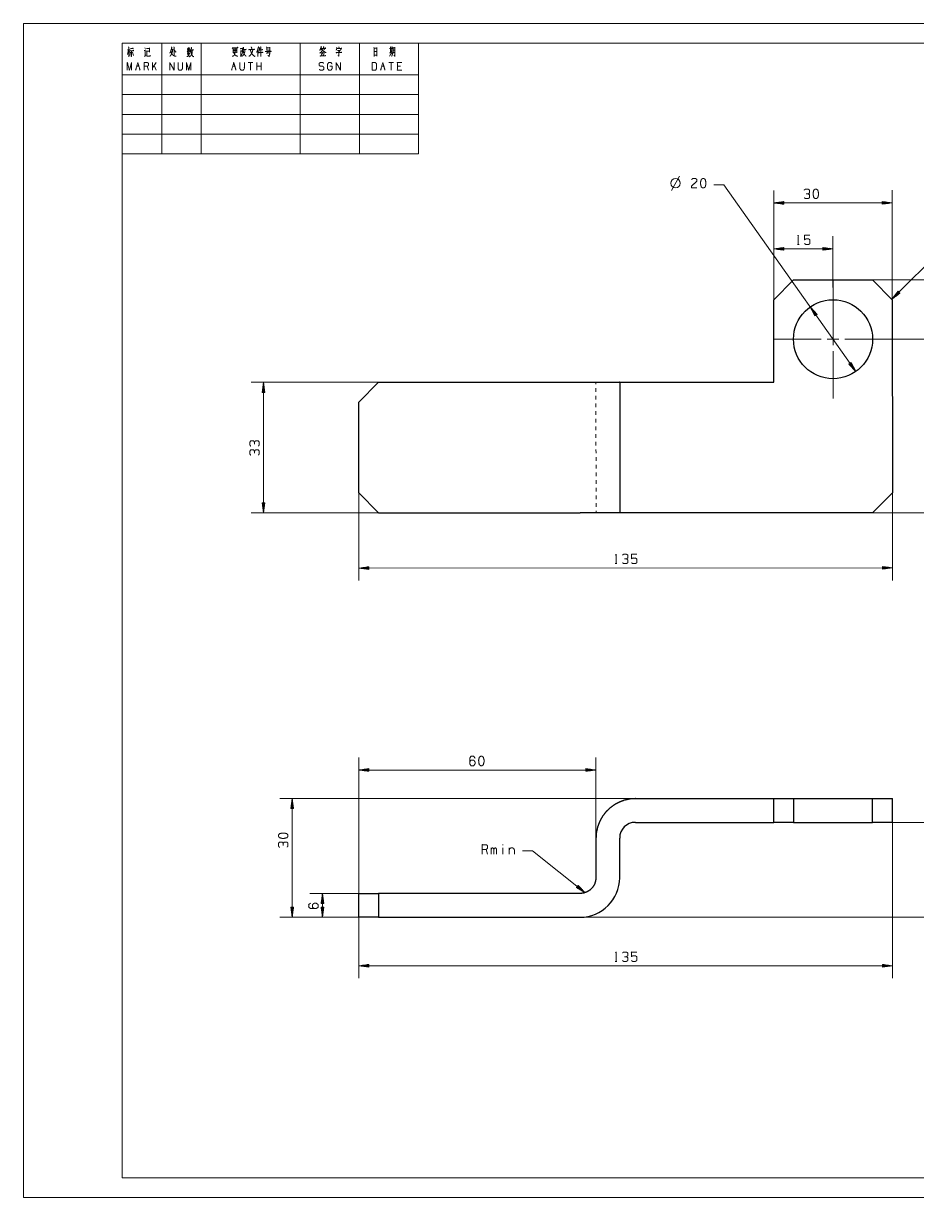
# Model space of a CAD drawing. Header units: millimetres. Extents: x 0 to 420, y 0 to 297.
# Drawn here: x 0 to 226, y 0 to 297 of the extents above; entities that cross this region are included whole.
import ezdxf

# ---------------------------------------------------------------- set-up
doc = ezdxf.new("R2010")
doc.units = ezdxf.units.MM
doc.layers.add('101', color=7, linetype='Continuous', true_color=0xffffff)

msp = doc.modelspace()

# ---------------------------------------------------------------- linework, layer by layer
at = {"layer": '101', "color": 133, "linetype": 'Continuous', "lineweight": 18}
for p, q in [((420, 297), (0, 297)), ((0, 297), (0, 0)), ((25, 292), (25, 264)), ((415, 292), (25, 292)), ((25, 292), (25, 5)), ((25, 292), (100, 292)), ((25, 292), (100, 292)), ((25, 292), (100, 292)), ((35, 292), (35, 264)), ((45, 292), (45, 264)), ((70, 292), (70, 264)), ((85, 292), (85, 264)), ((100, 292), (100, 264)), ((25, 284), (100, 284)), ((25, 279), (100, 279)), ((25, 274), (100, 274)), ((25, 269), (100, 269)), ((25, 264), (100, 264)), ((25, 5), (415, 5)), ((0, 0), (420, 0))]:
    msp.add_line(p, q, dxfattribs=at)
at = {"layer": '101', "color": 72, "linetype": 'Continuous', "lineweight": 18}
for p, q in [((93.22, 291.13), (93.33, 290.98)), ((26.57, 290.3), (26.35, 289.18)), ((26.36, 290.36), (26.98, 290.36)), ((26.69, 290.14), (26.91, 289.66)), ((27.11, 289.78), (26.88, 288.91)), ((27.56, 289.76), (27.87, 288.87)), ((30.65, 288.62), (30.93, 289.08)), ((30.74, 290.88), (30.87, 290.49)), ((31.13, 290.07), (31.22, 289.97)), ((37.42, 290.41), (37.77, 290.41)), ((41.4, 289.47), (42.16, 289.47)), ((41.69, 290.2), (41.43, 289.78)), ((41.53, 290.78), (41.66, 290.49)), ((41.88, 290.18), (42.11, 289.91)), ((42.14, 290.82), (41.95, 290.49)), ((53.1, 289.76), (53.98, 289.76)), ((53.11, 290.49), (53.99, 290.49)), ((53.11, 290.14), (53.98, 290.14)), ((54.01, 290.63), (54.01, 289.56)), ((55, 290.16), (55, 288.89)), ((55.02, 290.01), (55.35, 290.01)), ((55.4, 290.82), (55.37, 289.89)), ((59.27, 290.28), (59.27, 288.65)), ((61.56, 290.86), (62.32, 290.86)), ((61.56, 290.28), (62.32, 290.28)), ((61.73, 289.91), (61.56, 289.33)), ((61.6, 289.56), (62.33, 289.56)), ((62.33, 291.05), (62.33, 290.09)), ((75.31, 289.52), (75.48, 289.02)), ((75.35, 289.72), (76.07, 289.72)), ((75.6, 289.62), (75.76, 289.2)), ((76.13, 289.56), (75.92, 288.89)), ((76.04, 290.67), (76.21, 290.34)), ((92.92, 289.33), (92.65, 288.71)), ((92.86, 289.95), (93.25, 289.95)), ((93.18, 289.37), (93.28, 289.04)), ((93.75, 288.94), (94, 288.69)), ((28.66, 286.17), (29.22, 286.17)), ((31.62, 285.18), (31.34, 286.17)), ((32.63, 285.18), (32.63, 287.14)), ((33.59, 287.14), (32.63, 285.78)), ((33.59, 285.18), (33.04, 286.36)), ((52.94, 286.17), (53.49, 286.17)), ((58.02, 287.14), (56.9, 287.14)), ((57.46, 287.14), (57.46, 285.18)), ((59.02, 285.18), (59.02, 287.14)), ((60.14, 286.17), (59.02, 286.17)), ((60.14, 285.18), (60.14, 287.14)), ((90.65, 286.17), (91.2, 286.17)), ((93.6, 287.14), (92.49, 287.14)), ((93.05, 287.14), (93.05, 285.18)), ((95.45, 286.17), (94.61, 286.17)), ((163.98, 254.75), (165.98, 258.4)), ((195.86, 241.08), (196.29, 241.08)), ((149.77, 160.36), (150.19, 160.36)), ((117.43, 86.88), (117.1, 88.08)), ((118.37, 86.88), (118.37, 88.46)), ((121.31, 88.46), (121.31, 86.88)), ((122.92, 88.46), (122.92, 86.88)), ((149.75, 59.72), (150.18, 59.72))]:
    msp.add_line(p, q, dxfattribs=at)
at = {"layer": '101', "color": 22, "linetype": 'Continuous', "lineweight": 18}
for p, q in [((177.26, 256.2), (174.72, 256.2)), ((210.63, 208.96), (177.26, 256.2)), ((189.85, 227.12), (189.84, 254.78)), ((219.85, 227.13), (219.84, 254.8)), ((192.38, 251.94), (189.84, 251.6)), ((219.84, 251.62), (189.84, 251.6)), ((189.84, 251.6), (192.38, 251.27)), ((192.38, 251.63), (190.03, 251.63)), ((192.38, 251.58), (190.03, 251.58)), ((192.38, 251.68), (190.42, 251.68)), ((192.38, 251.53), (190.42, 251.53)), ((192.38, 251.73), (190.8, 251.73)), ((192.38, 251.48), (190.81, 251.48)), ((192.38, 251.78), (191.19, 251.78)), ((192.38, 251.43), (191.19, 251.43)), ((192.38, 251.83), (191.58, 251.83)), ((192.38, 251.38), (191.58, 251.38)), ((192.38, 251.89), (191.96, 251.89)), ((192.38, 251.33), (191.96, 251.33)), ((192.38, 251.94), (192.35, 251.94)), ((192.38, 251.94), (192.35, 251.94)), ((192.38, 251.28), (192.35, 251.28)), ((192.38, 251.28), (192.35, 251.28)), ((192.38, 251.27), (192.38, 251.94)), ((219.84, 251.62), (217.3, 251.95)), ((217.3, 251.95), (217.33, 251.95)), ((217.3, 251.95), (217.33, 251.95)), ((217.3, 251.95), (217.3, 251.29)), ((217.3, 251.9), (217.72, 251.9)), ((217.3, 251.85), (218.1, 251.85)), ((217.3, 251.8), (218.49, 251.8)), ((217.3, 251.75), (218.88, 251.75)), ((217.3, 251.7), (219.26, 251.7)), ((217.3, 251.65), (219.65, 251.65)), ((217.3, 251.29), (219.84, 251.62)), ((217.3, 251.59), (219.65, 251.6)), ((217.3, 251.54), (219.26, 251.54)), ((217.3, 251.49), (218.88, 251.49)), ((217.3, 251.44), (218.49, 251.44)), ((217.3, 251.39), (218.1, 251.39)), ((217.3, 251.34), (217.72, 251.34)), ((217.3, 251.29), (217.33, 251.29)), ((217.3, 251.29), (217.33, 251.29)), ((189.85, 227.12), (189.84, 243.16)), ((204.86, 217.13), (204.84, 243.16)), ((192.39, 240.32), (189.85, 239.98)), ((204.85, 239.99), (189.85, 239.98)), ((189.85, 239.98), (192.39, 239.65)), ((192.39, 240.01), (190.04, 240.01)), ((192.39, 239.96), (190.04, 239.96)), ((192.39, 240.06), (190.43, 240.06)), ((192.39, 239.91), (190.43, 239.91)), ((192.39, 240.11), (190.81, 240.11)), ((192.39, 239.86), (190.81, 239.85)), ((192.39, 240.16), (191.2, 240.16)), ((192.39, 239.8), (191.2, 239.8)), ((192.39, 240.21), (191.58, 240.21)), ((192.39, 239.75), (191.58, 239.75)), ((192.39, 240.26), (191.97, 240.26)), ((192.39, 239.7), (191.97, 239.7)), ((192.39, 240.31), (192.35, 240.31)), ((192.39, 240.31), (192.35, 240.31)), ((192.39, 239.65), (192.35, 239.65)), ((192.39, 239.65), (192.35, 239.65)), ((192.39, 239.65), (192.39, 240.32)), ((204.85, 239.99), (202.31, 240.32)), ((202.31, 240.32), (202.31, 239.65)), ((202.31, 240.32), (202.34, 240.32)), ((202.31, 240.32), (202.34, 240.32)), ((202.31, 240.27), (202.72, 240.27)), ((202.31, 240.22), (203.11, 240.22)), ((202.31, 240.17), (203.5, 240.17)), ((202.31, 240.11), (203.88, 240.12)), ((202.31, 240.06), (204.27, 240.07)), ((202.31, 240.01), (204.65, 240.01)), ((202.31, 239.65), (204.85, 239.99)), ((202.31, 239.96), (204.65, 239.96)), ((202.31, 239.91), (204.27, 239.91)), ((202.31, 239.86), (203.88, 239.86)), ((202.31, 239.81), (203.5, 239.81)), ((202.31, 239.76), (203.11, 239.76)), ((202.31, 239.71), (202.72, 239.71)), ((202.31, 239.66), (202.34, 239.66)), ((202.31, 239.66), (202.34, 239.66)), ((232.51, 239.99), (219.76, 227.23)), ((214.85, 232.13), (256.61, 232.13)), ((221.32, 229.26), (219.76, 227.23)), ((219.76, 227.23), (221.79, 228.79)), ((221.54, 229.04), (219.88, 227.38)), ((221.57, 229.01), (219.91, 227.35)), ((221.5, 229.08), (220.11, 227.69)), ((221.61, 228.97), (220.22, 227.58)), ((221.46, 229.12), (220.35, 228)), ((221.64, 228.94), (220.53, 227.82)), ((221.43, 229.15), (220.59, 228.31)), ((221.39, 229.19), (220.82, 228.62)), ((221.68, 228.9), (220.84, 228.06)), ((221.36, 229.22), (221.06, 228.93)), ((221.72, 228.86), (221.15, 228.3)), ((221.32, 229.26), (221.3, 229.24)), ((221.32, 229.26), (221.3, 229.24)), ((221.79, 228.79), (221.32, 229.26)), ((221.75, 228.83), (221.46, 228.53)), ((221.79, 228.79), (221.76, 228.77)), ((221.79, 228.79), (221.76, 228.77)), ((200.83, 223.41), (199.09, 225.29)), ((199.09, 225.29), (200.28, 223.03)), ((200.53, 223.2), (199.18, 225.12)), ((200.58, 223.23), (199.22, 225.15)), ((200.49, 223.17), (199.36, 224.78)), ((200.62, 223.26), (199.49, 224.86)), ((200.45, 223.15), (199.54, 224.43)), ((200.41, 223.12), (199.72, 224.09)), ((200.66, 223.29), (199.75, 224.58)), ((200.37, 223.09), (199.91, 223.74)), ((200.7, 223.32), (200.01, 224.29)), ((200.33, 223.06), (200.09, 223.4)), ((200.29, 223.03), (200.27, 223.05)), ((200.29, 223.03), (200.27, 223.05)), ((200.74, 223.35), (200.28, 224.01)), ((200.28, 223.03), (200.83, 223.41)), ((200.78, 223.38), (200.54, 223.72)), ((200.83, 223.41), (200.81, 223.44)), ((200.83, 223.41), (200.81, 223.44)), ((219.86, 217.13), (241.49, 217.13)), ((209.44, 211.22), (208.89, 210.84)), ((208.93, 210.87), (209.18, 210.53)), ((208.98, 210.9), (209.44, 210.24)), ((209.02, 210.93), (209.7, 209.96)), ((209.06, 210.96), (209.97, 209.67)), ((209.1, 210.99), (210.23, 209.39)), ((209.14, 211.02), (210.5, 209.1)), ((209.18, 211.05), (210.54, 209.13)), ((209.23, 211.08), (210.36, 209.47)), ((209.27, 211.11), (210.18, 209.82)), ((209.31, 211.13), (209.99, 210.16)), ((209.35, 211.16), (209.81, 210.51)), ((209.39, 211.19), (209.63, 210.85)), ((209.43, 211.22), (209.45, 211.2)), ((209.43, 211.22), (209.45, 211.2)), ((210.63, 208.96), (209.44, 211.22)), ((208.89, 210.84), (208.91, 210.82)), ((208.89, 210.84), (210.63, 208.96)), ((208.89, 210.84), (208.91, 210.82)), ((89.87, 206.23), (57.58, 206.23)), ((60.76, 206.23), (60.42, 203.69)), ((60.63, 203.69), (60.63, 205.27)), ((60.68, 203.69), (60.68, 205.65)), ((60.73, 203.69), (60.73, 206.04)), ((61.09, 203.69), (60.76, 206.23)), ((60.76, 173.23), (60.76, 206.23)), ((60.78, 203.69), (60.78, 206.04)), ((60.83, 203.69), (60.83, 205.65)), ((60.88, 203.69), (60.88, 205.27)), ((60.42, 203.69), (60.42, 203.72)), ((60.42, 203.69), (60.42, 203.72)), ((60.42, 203.69), (61.09, 203.69)), ((60.48, 203.69), (60.48, 204.11)), ((60.53, 203.69), (60.53, 204.5)), ((60.58, 203.69), (60.58, 204.88)), ((60.93, 203.69), (60.93, 204.88)), ((60.98, 203.69), (60.98, 204.5)), ((61.03, 203.69), (61.03, 204.11)), ((61.09, 203.69), (61.09, 203.72)), ((61.09, 203.69), (61.09, 203.72)), ((84.87, 189.73), (84.89, 156.05)), ((219.88, 178.23), (219.89, 156.13)), ((61.09, 175.77), (60.42, 175.77)), ((60.42, 175.77), (60.42, 175.74)), ((60.42, 175.77), (60.42, 175.74)), ((60.42, 175.77), (60.76, 173.23)), ((60.48, 175.77), (60.48, 175.36)), ((60.53, 175.77), (60.53, 174.97)), ((60.58, 175.77), (60.58, 174.58)), ((60.63, 175.77), (60.63, 174.2)), ((60.68, 175.77), (60.68, 173.81)), ((60.73, 175.77), (60.73, 173.43)), ((60.76, 173.23), (61.09, 175.77)), ((60.78, 175.77), (60.78, 173.43)), ((60.83, 175.77), (60.83, 173.81)), ((60.88, 175.77), (60.88, 174.2)), ((60.93, 175.77), (60.93, 174.58)), ((60.98, 175.77), (60.98, 174.97)), ((61.03, 175.77), (61.03, 175.36)), ((61.09, 175.77), (61.09, 175.74)), ((61.09, 175.77), (61.09, 175.74)), ((89.87, 173.23), (57.58, 173.23)), ((214.88, 173.23), (241.49, 173.23)), ((214.88, 173.23), (256.61, 173.23)), ((87.42, 159.56), (84.88, 159.23)), ((84.88, 159.23), (219.89, 159.3)), ((84.88, 159.23), (87.42, 158.9)), ((87.42, 159.26), (85.08, 159.25)), ((87.42, 159.2), (85.08, 159.2)), ((87.42, 159.31), (85.46, 159.31)), ((87.42, 159.15), (85.46, 159.15)), ((87.42, 159.36), (85.85, 159.36)), ((87.42, 159.1), (85.85, 159.1)), ((87.42, 159.41), (86.24, 159.41)), ((87.42, 159.05), (86.24, 159.05)), ((87.42, 159.46), (86.62, 159.46)), ((87.42, 159), (86.62, 159)), ((87.42, 159.51), (87.01, 159.51)), ((87.42, 158.95), (87.01, 158.95)), ((87.42, 159.56), (87.39, 159.56)), ((87.42, 159.56), (87.39, 159.56)), ((87.42, 158.9), (87.39, 158.9)), ((87.42, 158.9), (87.39, 158.9)), ((87.42, 158.9), (87.42, 159.56)), ((217.35, 159.64), (217.35, 158.97)), ((219.89, 159.3), (217.35, 159.64)), ((217.35, 159.63), (217.38, 159.63)), ((217.35, 159.63), (217.38, 159.63)), ((217.35, 159.58), (217.77, 159.58)), ((217.35, 159.53), (218.15, 159.53)), ((217.35, 159.48), (218.54, 159.48)), ((217.35, 159.43), (218.93, 159.43)), ((217.35, 159.38), (219.31, 159.38)), ((217.35, 159.33), (219.7, 159.33)), ((217.35, 158.97), (219.89, 159.3)), ((217.35, 159.28), (219.7, 159.28)), ((217.35, 159.23), (219.31, 159.23)), ((217.35, 159.17), (218.93, 159.18)), ((217.35, 159.12), (218.54, 159.12)), ((217.35, 159.07), (218.15, 159.07)), ((217.35, 159.02), (217.77, 159.02)), ((217.35, 158.97), (217.38, 158.97)), ((217.35, 158.97), (217.38, 158.97)), ((84.87, 76.91), (84.87, 111.33)), ((144.87, 90.91), (144.87, 111.33)), ((87.41, 108.49), (84.87, 108.15)), ((84.87, 108.15), (87.41, 107.82)), ((84.87, 108.15), (144.87, 108.15)), ((87.41, 108.18), (85.06, 108.18)), ((87.41, 108.13), (85.06, 108.13)), ((87.41, 108.23), (85.45, 108.23)), ((87.41, 108.07), (85.45, 108.07)), ((87.41, 108.28), (85.83, 108.28)), ((87.41, 108.02), (85.83, 108.02)), ((87.41, 108.33), (86.22, 108.33)), ((87.41, 107.97), (86.22, 107.97)), ((87.41, 108.38), (86.6, 108.38)), ((87.41, 107.92), (86.6, 107.92)), ((87.41, 108.43), (86.99, 108.43)), ((87.41, 107.87), (86.99, 107.87)), ((87.41, 108.48), (87.38, 108.48)), ((87.41, 108.48), (87.38, 108.48)), ((87.41, 107.82), (87.38, 107.82)), ((87.41, 107.82), (87.38, 107.82)), ((87.41, 107.82), (87.41, 108.49)), ((142.33, 108.49), (142.33, 107.82)), ((144.87, 108.15), (142.33, 108.49)), ((142.33, 108.48), (142.36, 108.48)), ((142.33, 108.48), (142.36, 108.48)), ((142.33, 108.43), (142.74, 108.43)), ((142.33, 108.38), (143.13, 108.38)), ((142.33, 108.33), (143.51, 108.33)), ((142.33, 108.28), (143.9, 108.28)), ((142.33, 108.23), (144.29, 108.23)), ((142.33, 108.18), (144.67, 108.18)), ((142.33, 107.82), (144.87, 108.15)), ((142.33, 108.13), (144.67, 108.13)), ((142.33, 108.07), (144.29, 108.07)), ((142.33, 108.02), (143.9, 108.02)), ((142.33, 107.97), (143.51, 107.97)), ((142.33, 107.92), (143.13, 107.92)), ((142.33, 107.87), (142.74, 107.87)), ((142.33, 107.82), (142.36, 107.82)), ((142.33, 107.82), (142.36, 107.82)), ((154.87, 100.91), (64.84, 100.91)), ((68.02, 100.91), (67.68, 98.37)), ((67.68, 98.37), (68.35, 98.37)), ((67.69, 98.37), (67.69, 98.4)), ((67.69, 98.37), (67.69, 98.4)), ((67.74, 98.37), (67.74, 98.79)), ((67.79, 98.37), (67.79, 99.18)), ((67.84, 98.37), (67.84, 99.56)), ((67.89, 98.37), (67.89, 99.95)), ((67.94, 98.37), (67.94, 100.33)), ((67.99, 98.37), (67.99, 100.72)), ((68.35, 98.37), (68.02, 100.91)), ((68.02, 100.91), (68.02, 70.91)), ((68.04, 98.37), (68.04, 100.72)), ((68.09, 98.37), (68.09, 100.33)), ((68.14, 98.37), (68.14, 99.95)), ((68.19, 98.37), (68.19, 99.56)), ((68.25, 98.37), (68.25, 99.18)), ((68.3, 98.37), (68.3, 98.79)), ((68.35, 98.37), (68.35, 98.4)), ((68.35, 98.37), (68.35, 98.4)), ((189.85, 94.91), (241.84, 94.91)), ((219.88, 94.91), (219.88, 55.45)), ((126.29, 87.7), (128.83, 87.7)), ((128.83, 87.7), (142.12, 77.11)), ((140.34, 78.95), (139.92, 78.43)), ((139.92, 78.43), (142.12, 77.11)), ((139.93, 78.43), (139.95, 78.41)), ((139.93, 78.43), (139.95, 78.41)), ((139.96, 78.47), (140.29, 78.21)), ((139.99, 78.51), (140.62, 78.01)), ((140.02, 78.55), (140.95, 77.81)), ((140.05, 78.59), (141.29, 77.61)), ((140.09, 78.63), (141.62, 77.41)), ((140.12, 78.67), (141.95, 77.21)), ((140.15, 78.71), (141.98, 77.25)), ((140.18, 78.75), (141.71, 77.53)), ((140.21, 78.79), (141.44, 77.81)), ((140.24, 78.83), (141.17, 78.09)), ((140.28, 78.87), (140.9, 78.37)), ((140.31, 78.91), (140.63, 78.65)), ((140.34, 78.95), (140.36, 78.93)), ((142.12, 77.11), (140.34, 78.95)), ((140.34, 78.95), (140.36, 78.93)), ((89.87, 76.91), (72.47, 76.91)), ((75.64, 76.91), (75.31, 74.37)), ((75.31, 74.37), (75.31, 74.4)), ((75.31, 74.37), (75.31, 74.4)), ((75.31, 74.37), (75.98, 74.37)), ((75.36, 74.37), (75.36, 74.79)), ((75.41, 74.37), (75.41, 75.18)), ((75.46, 74.37), (75.46, 75.56)), ((75.52, 74.37), (75.52, 75.95)), ((75.57, 74.37), (75.57, 76.33)), ((75.62, 74.37), (75.62, 76.72)), ((75.98, 74.37), (75.64, 76.91)), ((75.64, 76.91), (75.64, 70.91)), ((75.67, 74.37), (75.67, 76.72)), ((75.72, 74.37), (75.72, 76.33)), ((75.77, 74.37), (75.77, 75.95)), ((75.82, 74.37), (75.82, 75.56)), ((75.87, 74.37), (75.87, 75.18)), ((75.92, 74.37), (75.92, 74.79)), ((75.97, 74.37), (75.97, 74.4)), ((75.97, 74.37), (75.97, 74.4)), ((68.35, 73.45), (67.68, 73.45)), ((67.68, 73.45), (68.02, 70.91)), ((67.69, 73.45), (67.69, 73.42)), ((67.69, 73.45), (67.69, 73.42)), ((67.74, 73.45), (67.74, 73.03)), ((67.79, 73.45), (67.79, 72.65)), ((67.84, 73.45), (67.84, 72.26)), ((67.89, 73.45), (67.89, 71.88)), ((67.94, 73.45), (67.94, 71.49)), ((67.99, 73.45), (67.99, 71.11)), ((68.02, 70.91), (68.35, 73.45)), ((68.04, 73.45), (68.04, 71.11)), ((68.09, 73.45), (68.09, 71.49)), ((68.14, 73.45), (68.14, 71.88)), ((68.19, 73.45), (68.19, 72.26)), ((68.25, 73.45), (68.25, 72.65)), ((68.3, 73.45), (68.3, 73.03)), ((68.35, 73.45), (68.35, 73.42)), ((68.35, 73.45), (68.35, 73.42)), ((75.31, 73.45), (75.64, 70.91)), ((75.31, 73.45), (75.31, 73.42)), ((75.31, 73.45), (75.31, 73.42)), ((75.98, 73.45), (75.31, 73.45)), ((75.36, 73.45), (75.36, 73.03)), ((75.41, 73.45), (75.41, 72.65)), ((75.46, 73.45), (75.46, 72.26)), ((75.52, 73.45), (75.52, 71.88)), ((75.57, 73.45), (75.57, 71.49)), ((75.62, 73.45), (75.62, 71.11)), ((75.64, 70.91), (75.98, 73.45)), ((75.67, 73.45), (75.67, 71.11)), ((75.72, 73.45), (75.72, 71.49)), ((75.77, 73.45), (75.77, 71.88)), ((75.82, 73.45), (75.82, 72.26)), ((75.87, 73.45), (75.87, 72.65)), ((75.92, 73.45), (75.92, 73.03)), ((75.97, 73.45), (75.97, 73.42)), ((75.97, 73.45), (75.97, 73.42)), ((89.87, 70.91), (64.84, 70.91)), ((89.87, 70.91), (72.47, 70.91)), ((84.87, 70.91), (84.87, 55.45)), ((140.87, 70.91), (241.84, 70.91)), ((87.41, 58.96), (84.87, 58.63)), ((84.87, 58.63), (87.41, 58.29)), ((84.87, 58.63), (219.88, 58.63)), ((87.41, 58.65), (85.06, 58.65)), ((87.41, 58.6), (85.06, 58.6)), ((87.41, 58.71), (85.45, 58.71)), ((87.41, 58.55), (85.45, 58.55)), ((87.41, 58.76), (85.83, 58.76)), ((87.41, 58.5), (85.83, 58.5)), ((87.41, 58.81), (86.22, 58.81)), ((87.41, 58.45), (86.22, 58.45)), ((87.41, 58.86), (86.6, 58.86)), ((87.41, 58.4), (86.6, 58.4)), ((87.41, 58.91), (86.99, 58.91)), ((87.41, 58.35), (86.99, 58.35)), ((87.41, 58.96), (87.38, 58.96)), ((87.41, 58.96), (87.38, 58.96)), ((87.41, 58.3), (87.38, 58.3)), ((87.41, 58.3), (87.38, 58.3)), ((87.41, 58.29), (87.41, 58.96)), ((217.34, 58.96), (217.37, 58.96)), ((217.34, 58.96), (217.34, 58.29)), ((219.88, 58.63), (217.34, 58.96)), ((217.34, 58.96), (217.37, 58.96)), ((217.34, 58.91), (217.76, 58.91)), ((217.34, 58.86), (218.14, 58.86)), ((217.34, 58.81), (218.53, 58.81)), ((217.34, 58.76), (218.92, 58.76)), ((217.34, 58.71), (219.3, 58.71)), ((217.34, 58.65), (219.69, 58.65)), ((217.34, 58.29), (219.88, 58.63)), ((217.34, 58.6), (219.69, 58.6)), ((217.34, 58.55), (219.3, 58.55)), ((217.34, 58.5), (218.92, 58.5)), ((217.34, 58.45), (218.53, 58.45)), ((217.34, 58.4), (218.14, 58.4)), ((217.34, 58.35), (217.76, 58.35)), ((217.34, 58.3), (217.37, 58.3)), ((217.34, 58.3), (217.37, 58.3))]:
    msp.add_line(p, q, dxfattribs=at)
at = {"layer": '101', "color": 72, "linetype": 'Continuous', "lineweight": 25}
for p, q in [((194.85, 232.12), (189.85, 227.12)), ((194.85, 232.12), (214.85, 232.13)), ((219.85, 227.13), (214.85, 232.13)), ((189.87, 206.23), (189.85, 227.12)), ((219.85, 227.13), (219.88, 178.23)), ((89.87, 206.23), (84.87, 201.23)), ((89.87, 206.23), (140.87, 206.23)), ((150.87, 206.23), (150.87, 173.23)), ((154.87, 206.23), (189.87, 206.23)), ((84.87, 178.23), (84.87, 201.23)), ((84.87, 178.23), (89.87, 173.23)), ((214.88, 173.23), (219.88, 178.23)), ((89.87, 173.23), (140.87, 173.23)), ((214.88, 173.23), (154.87, 173.23)), ((154.87, 100.91), (189.85, 100.91)), ((189.85, 94.91), (189.85, 100.91)), ((189.85, 100.91), (194.85, 100.91)), ((194.85, 100.91), (194.85, 94.91)), ((194.85, 100.91), (214.85, 100.91)), ((214.85, 100.91), (219.85, 100.91)), ((214.85, 94.91), (214.85, 100.91)), ((219.85, 100.91), (219.85, 94.91)), ((219.85, 100.91), (219.88, 100.91)), ((219.88, 94.91), (219.88, 100.91)), ((154.87, 94.91), (189.85, 94.91)), ((194.85, 94.91), (189.85, 94.91)), ((194.85, 94.91), (214.85, 94.91)), ((219.85, 94.91), (214.85, 94.91)), ((219.85, 94.91), (219.88, 94.91)), ((144.87, 90.91), (144.87, 80.91)), ((150.87, 80.91), (150.87, 90.91)), ((84.87, 70.91), (84.87, 76.91)), ((84.87, 76.91), (89.87, 76.91)), ((140.87, 76.91), (89.87, 76.91)), ((89.87, 76.91), (89.87, 70.91)), ((89.87, 70.91), (84.87, 70.91)), ((89.87, 70.91), (140.87, 70.91))]:
    msp.add_line(p, q, dxfattribs=at)
at = {"layer": '101', "color": 151, "linetype": 'Continuous', "lineweight": 18}
for p, q in [((204.86, 220.13), (204.86, 232.13)), ((201.86, 217.13), (189.86, 217.13)), ((203.36, 217.13), (206.36, 217.13)), ((204.86, 215.63), (204.86, 218.63)), ((207.86, 217.13), (219.86, 217.13)), ((204.86, 214.13), (204.86, 202.13))]:
    msp.add_line(p, q, dxfattribs=at)
at = {"layer": '101', "color": 53, "linetype": 'Continuous', "lineweight": 18}
for p, q in [((144.87, 205.75), (144.87, 206.23)), ((144.87, 203.81), (144.87, 204.78)), ((144.87, 201.87), (144.87, 202.84)), ((144.87, 199.92), (144.87, 200.89)), ((144.87, 197.98), (144.87, 198.95)), ((144.87, 196.04), (144.87, 197.01)), ((144.87, 194.1), (144.87, 195.07)), ((144.87, 192.16), (144.87, 193.13)), ((144.87, 190.22), (144.87, 191.19)), ((144.88, 188.28), (144.87, 189.25)), ((144.88, 186.34), (144.88, 187.31)), ((144.88, 184.39), (144.88, 185.37)), ((144.88, 182.45), (144.88, 183.42)), ((144.88, 180.51), (144.88, 181.48)), ((144.88, 178.57), (144.88, 179.54)), ((144.88, 176.63), (144.88, 177.6)), ((144.88, 174.69), (144.88, 175.66)), ((144.88, 173.23), (144.88, 173.72)), ((147.48, 97.62), (148.18, 98.31)), ((152.46, 100.59), (153.42, 100.8)), ((154.39, 100.88), (154.88, 100.91)), ((189.87, 100.91), (189.87, 100.41)), ((189.87, 99.41), (189.87, 98.41)), ((194.86, 100.91), (194.86, 100.41)), ((194.86, 99.41), (194.86, 98.41)), ((214.86, 100.41), (214.86, 100.91)), ((214.86, 98.41), (214.86, 99.41)), ((214.88, 100.91), (214.88, 100.41)), ((214.88, 99.41), (214.88, 98.41)), ((189.87, 97.41), (189.87, 96.41)), ((189.87, 95.41), (189.87, 94.91)), ((194.86, 97.41), (194.86, 96.41)), ((194.86, 95.41), (194.86, 94.91)), ((214.86, 96.41), (214.86, 97.41)), ((214.86, 94.91), (214.86, 95.41)), ((214.88, 97.41), (214.88, 96.41)), ((214.88, 95.41), (214.88, 94.91)), ((144.99, 92.38), (145.2, 93.34)), ((144.88, 90.91), (144.92, 91.4)), ((144.88, 90.91), (144.88, 90.41)), ((144.88, 89.41), (144.88, 88.41)), ((144.88, 87.41), (144.88, 86.41)), ((144.88, 85.41), (144.88, 84.41)), ((144.88, 83.41), (144.88, 82.41)), ((144.82, 80.39), (144.88, 80.91)), ((144.88, 81.41), (144.88, 80.91)), ((140.87, 76.91), (140.87, 76.91)), ((140.88, 76.91), (141.4, 76.97)), ((140.88, 76.91), (140.88, 76.91))]:
    msp.add_line(p, q, dxfattribs=at)
at = {"layer": '101', "color": 72, "linetype": 'Continuous', "lineweight": 18}
msp.add_circle((165.02, 256.59), 1.2, dxfattribs=at)
at = {"layer": '101', "color": 72, "linetype": 'Continuous', "lineweight": 25}
msp.add_circle((204.86, 217.13), 10, dxfattribs=at)
for centre, radius, start, end in [((154.87, 90.91), 4, 90, 180), ((140.87, 80.91), 10, 270, 0)]:
    msp.add_arc(centre, radius, start, end, dxfattribs=at)
at = {"layer": '101', "color": 72, "linetype": 'Continuous', "lineweight": 18}
for points, knots in [([(26.57, 291.07), (26.67, 290.94), (26.67, 288.6)], [0, 0, 0.064393, 1, 1]), ([(37.46, 291.13), (37.53, 290.94), (37.46, 290.67), (37.43, 290.53), (37.37, 290.34), (37.31, 290.14), (37.26, 289.95), (37.21, 289.78), (37.14, 289.66), (37.05, 289.52)], [0, 0, 0.116545, 0.278927, 0.365002, 0.478708, 0.603961, 0.717668, 0.817418, 0.901357, 1, 1]), ([(38.05, 291.11), (38.1, 290.96), (38.1, 288.87)], [0, 0, 0.06955, 1, 1]), ([(57.64, 291.07), (57.81, 290.65), (57.83, 290.76), (57.75, 290.55)], [0, 0, 0.581176, 0.716263, 1, 1]), ([(59.43, 291.13), (59.46, 290.98), (59.26, 290.34), (59.19, 290.09), (59.1, 289.95), (59, 289.76)], [0, 0, 0.101083, 0.561706, 0.738774, 0.854629, 1, 1]), ([(60.01, 291.13), (60.12, 290.98), (60.06, 291.05), (60.06, 288.65)], [0, 0, 0.069697, 0.101625, 1, 1]), ([(61.5, 291.07), (61.57, 290.98), (61.57, 290.14)], [0, 0, 0.115189, 1, 1]), ([(75.94, 291.15), (76.05, 291.03), (76.01, 291.05), (75.72, 290.38), (75.58, 290.14), (75.44, 289.95), (75.28, 289.72), (74.96, 289.52)], [0, 0, 0.080396, 0.103261, 0.444362, 0.576789, 0.688375, 0.819716, 1, 1]), ([(75.29, 291.17), (75.39, 291.03), (75.37, 291.07), (74.97, 290.16), (75.2, 290.69), (75.72, 290.69), (75.31, 290.69), (75.45, 290.34)], [0, 0, 0.057042, 0.07334, 0.392466, 0.581127, 0.745774, 0.87749, 1, 1]), ([(79.77, 291.11), (79.89, 290.82), (79.93, 290.86), (79.89, 290.76)], [0, 0, 0.644011, 0.768354, 1, 1]), ([(92.86, 291.13), (92.97, 290.98), (92.9, 291.07), (92.9, 289.56), (92.62, 289.56), (93.47, 289.56), (93.25, 289.56), (93.25, 291.07), (93.25, 290.67), (92.64, 290.67), (93.43, 290.67), (93.25, 290.67), (93.25, 290.26), (92.87, 290.26)], [0, 0, 0.025061, 0.039924, 0.243199, 0.280605, 0.39479, 0.42432, 0.627595, 0.680502, 0.763188, 0.869498, 0.893122, 0.948813, 1, 1]), ([(26.92, 290.07), (27.87, 290.07), (27.81, 290.24), (27.74, 290.09)], [0, 0, 0.737857, 0.874089, 1, 1]), ([(27.1, 290.69), (27.73, 290.69), (27.68, 290.82), (27.64, 290.74)], [0, 0, 0.736257, 0.890366, 1, 1]), ([(27.36, 290.07), (27.36, 288.65), (27.2, 288.73)], [0, 0, 0.887515, 1, 1]), ([(30.55, 290.14), (30.8, 290.14), (30.8, 290.26), (30.8, 288.81)], [0, 0, 0.136549, 0.204721, 1, 1]), ([(31.28, 290.69), (31.21, 290.63), (31.15, 290.69), (31.88, 290.69), (31.88, 290.88), (31.88, 289.78), (31.88, 289.97), (31.22, 289.97), (31.22, 288.83), (31.24, 288.75), (31.35, 288.71), (32.04, 288.71), (32.04, 289.02)], [0, 0, 0.017819, 0.033666, 0.169515, 0.204099, 0.407776, 0.442364, 0.564628, 0.775991, 0.791603, 0.814658, 0.942357, 1, 1]), ([(37.8, 290.55), (37.71, 289.95), (37.65, 289.76), (37.62, 289.62), (37.53, 289.47), (37.46, 289.31), (37.42, 289.18), (37.31, 289.02), (37.23, 288.89), (37.04, 288.71)], [0, 0, 0.296659, 0.392137, 0.46442, 0.547267, 0.635799, 0.700206, 0.795426, 0.869797, 1, 1]), ([(37.31, 290.01), (37.37, 289.87), (37.42, 289.7), (37.45, 289.56), (37.59, 289.27), (37.67, 289.18), (37.87, 288.98), (37.99, 288.87), (38.13, 288.79), (38.34, 288.73), (38.53, 288.73), (38.68, 288.71)], [0, 0, 0.075191, 0.157626, 0.228751, 0.384956, 0.438117, 0.578248, 0.65344, 0.734339, 0.837348, 0.928887, 1, 1]), ([(38.08, 290.38), (38.56, 289.72), (38.56, 289.91)], [0, 0, 0.814818, 1, 1]), ([(42.01, 289.41), (41.89, 289.16), (41.82, 288.98), (41.69, 288.79), (41.56, 288.69), (41.34, 288.65)], [0, 0, 0.251055, 0.434029, 0.64262, 0.795766, 1, 1]), ([(41.73, 290.94), (41.86, 290.88), (41.81, 290.92), (41.81, 289.76), (41.81, 290.3), (41.4, 290.3), (42.22, 290.3)], [0, 0, 0.046318, 0.069123, 0.437816, 0.608997, 0.739331, 1, 1]), ([(41.76, 289.68), (41.59, 289.1), (42.03, 288.62)], [0, 0, 0.483237, 1, 1]), ([(42.73, 290.2), (42.73, 289.95), (42.7, 289.68), (42.63, 289.39), (42.51, 289.1), (42.38, 288.89), (42.23, 288.71), (42.03, 288.58)], [0, 0, 0.134106, 0.280228, 0.441583, 0.610314, 0.742762, 0.870657, 1, 1]), ([(42.46, 290.96), (42.6, 290.82), (42.55, 290.86), (42.22, 289.8)], [0, 0, 0.143537, 0.187773, 1, 1]), ([(42.38, 290.01), (42.42, 289.8), (42.46, 289.56), (42.55, 289.27), (42.67, 288.98), (42.8, 288.75), (42.99, 288.6), (43.04, 288.75)], [0, 0, 0.122124, 0.267694, 0.442444, 0.622807, 0.774615, 0.912625, 1, 1]), ([(42.44, 290.28), (42.93, 290.28), (42.9, 290.45), (42.85, 290.34)], [0, 0, 0.634119, 0.848445, 1, 1]), ([(52.91, 290.86), (52.88, 290.76), (52.79, 290.88), (54.27, 290.88), (54.2, 290.98), (54.14, 290.88)], [0, 0, 0.054227, 0.130909, 0.87613, 0.940043, 1, 1]), ([(53.57, 290.88), (53.57, 289.72), (53.52, 289.58), (53.51, 289.41), (53.45, 289.2), (53.38, 289.04), (53.29, 288.91), (53.16, 288.81), (53.03, 288.75), (52.82, 288.73)], [0, 0, 0.455623, 0.515134, 0.580482, 0.665033, 0.736192, 0.79598, 0.861823, 0.919058, 1, 1]), ([(53.01, 290.63), (53.1, 290.49), (53.1, 289.58)], [0, 0, 0.156848, 1, 1]), ([(53.22, 289.6), (53.29, 289.43), (53.38, 289.29), (53.48, 289.16), (53.55, 289.04), (53.63, 288.94), (53.76, 288.87), (53.9, 288.79), (54.07, 288.75), (54.26, 288.71)], [0, 0, 0.124249, 0.240531, 0.35103, 0.449957, 0.536949, 0.636896, 0.752292, 0.866372, 1, 1]), ([(55.03, 288.89), (54.94, 288.71), (54.88, 288.73), (55.41, 289.37)], [0, 0, 0.187521, 0.244051, 1, 1]), ([(55.06, 290.65), (54.99, 290.57), (54.93, 290.65), (55.37, 290.65)], [0, 0, 0.169755, 0.325542, 1, 1]), ([(56.04, 290.36), (56.03, 290.16), (56, 289.95), (55.97, 289.72), (55.91, 289.52), (55.84, 289.33), (55.75, 289.18), (55.65, 289.02), (55.54, 288.91), (55.41, 288.81), (55.21, 288.71)], [0, 0, 0.105429, 0.211651, 0.328282, 0.437572, 0.539265, 0.625346, 0.724284, 0.79827, 0.883378, 1, 1]), ([(55.67, 291.05), (55.72, 290.96), (55.63, 290.41), (55.51, 289.99), (55.47, 289.85), (55.35, 289.62)], [0, 0, 0.062603, 0.440485, 0.727862, 0.828992, 1, 1]), ([(55.62, 290.18), (55.65, 289.99), (55.69, 289.8), (55.72, 289.6), (55.81, 289.43), (55.88, 289.29), (55.95, 289.12), (56.06, 288.98), (56.2, 288.83), (56.39, 288.73)], [0, 0, 0.109654, 0.220947, 0.342501, 0.451483, 0.545868, 0.651144, 0.754315, 0.874064, 1, 1]), ([(55.67, 290.38), (56.38, 290.38), (56.29, 290.49), (56.17, 290.36)], [0, 0, 0.696293, 0.830826, 1, 1]), ([(57.14, 290.45), (57.05, 290.34), (57.01, 290.38), (58.48, 290.38), (58.38, 290.55), (58.28, 290.41)], [0, 0, 0.066333, 0.095822, 0.818123, 0.913284, 1, 1]), ([(58.04, 290.41), (57.97, 290.01), (57.83, 289.6), (57.56, 289.16), (57.33, 288.87), (56.99, 288.69)], [0, 0, 0.190069, 0.398701, 0.640199, 0.817216, 1, 1]), ([(57.42, 290.3), (57.49, 290.07), (57.66, 289.58), (57.94, 289.18), (58.25, 288.83), (58.53, 288.71), (58.59, 288.79), (58.48, 288.62)], [0, 0, 0.103286, 0.330833, 0.538837, 0.740597, 0.872112, 0.915905, 1, 1]), ([(59.58, 289.66), (59.55, 289.52), (59.48, 289.66), (60.58, 289.66), (60.5, 289.78), (60.47, 289.68)], [0, 0, 0.08907, 0.186879, 0.848313, 0.935185, 1, 1]), ([(59.74, 290.92), (59.84, 290.69), (59.79, 290.78), (59.58, 289.91)], [0, 0, 0.200658, 0.282145, 1, 1]), ([(59.68, 290.3), (60.5, 290.3), (60.44, 290.45), (60.37, 290.3)], [0, 0, 0.720068, 0.857376, 1, 1]), ([(61.28, 289.91), (61.23, 289.85), (61.15, 289.95), (62.68, 289.95), (62.6, 290.01), (62.49, 289.91)], [0, 0, 0.038001, 0.105809, 0.873511, 0.927246, 1, 1]), ([(62.4, 289.62), (62.13, 288.65), (61.85, 288.94)], [0, 0, 0.71586, 1, 1]), ([(75.23, 288.81), (75.12, 288.71), (75.07, 288.81), (76.46, 288.81), (76.39, 288.94), (76.29, 288.79)], [0, 0, 0.078897, 0.135659, 0.837617, 0.910404, 1, 1]), ([(75.66, 290.26), (75.85, 290.09), (76.04, 289.97), (76.18, 289.87), (76.39, 289.7), (76.58, 289.68), (76.42, 289.6)], [0, 0, 0.194845, 0.370351, 0.508814, 0.712321, 0.860156, 1, 1]), ([(75.89, 290.69), (76.48, 290.69), (76.4, 290.84), (76.33, 290.74)], [0, 0, 0.669422, 0.855054, 1, 1]), ([(79.33, 289.68), (79.21, 289.52), (79.13, 289.66), (80.57, 289.66), (80.44, 289.76), (80.37, 289.68)], [0, 0, 0.096613, 0.17732, 0.867547, 0.947356, 1, 1]), ([(79.24, 290.92), (79.36, 290.69), (79.33, 290.78), (79.15, 290.28)], [0, 0, 0.294025, 0.394866, 1, 1]), ([(79.32, 290.67), (80.43, 290.67), (80.5, 290.84), (80.28, 290.36)], [0, 0, 0.611939, 0.711554, 1, 1]), ([(79.48, 290.2), (80.15, 290.2), (80.21, 290.26), (79.87, 289.89), (79.77, 289.97), (79.84, 289.89), (79.84, 288.73), (79.62, 288.87)], [0, 0, 0.230144, 0.259318, 0.430979, 0.476011, 0.513789, 0.910079, 1, 1]), ([(88.67, 290.94), (88.75, 290.78), (88.75, 288.69), (88.75, 289.02), (89.45, 289.02), (89.45, 288.71), (89.45, 290.88), (89.45, 290.76), (88.76, 290.76), (88.76, 289.95), (89.46, 289.95)], [0, 0, 0.022322, 0.280074, 0.320905, 0.407511, 0.44579, 0.713751, 0.729062, 0.813864, 0.913394, 1, 1]), ([(93.49, 291.03), (93.53, 290.88), (93.53, 289.7), (93.47, 289.43), (93.34, 289.12), (93.25, 288.87), (93.14, 288.69)], [0, 0, 0.062372, 0.548434, 0.661879, 0.800828, 0.909362, 1, 1]), ([(93.53, 290.86), (94, 290.86), (94, 290.98), (94, 288.62), (94, 290.28), (93.56, 290.28), (93.97, 290.28), (93.97, 289.7), (93.56, 289.7)], [0, 0, 0.072646, 0.091913, 0.457973, 0.714856, 0.782961, 0.846526, 0.936435, 1, 1]), ([(26.26, 285.18), (26.26, 287.14), (26.82, 285.18), (27.37, 287.14), (27.37, 285.18)], [0, 0, 0.245192, 0.5, 0.754808, 1, 1]), ([(30.51, 285.18), (30.51, 287.14), (31.34, 287.14), (31.62, 286.96), (31.62, 286.36), (31.34, 286.17), (30.51, 286.17)], [0, 0, 0.400952, 0.571035, 0.639278, 0.761676, 0.829917, 1, 1]), ([(37.01, 285.18), (37.01, 287.14), (38.12, 285.18), (38.12, 287.14)], [0, 0, 0.317574, 0.682426, 1, 1]), ([(39.13, 287.14), (39.13, 285.57), (39.39, 285.18), (39.95, 285.18), (40.24, 285.57), (40.24, 287.14)], [0, 0, 0.337152, 0.438599, 0.557781, 0.662848, 1, 1]), ([(41.25, 285.18), (41.25, 287.14), (41.81, 285.18), (42.36, 287.14), (42.36, 285.18)], [0, 0, 0.245192, 0.5, 0.754808, 1, 1]), ([(54.78, 287.14), (54.78, 285.57), (55.05, 285.18), (55.6, 285.18), (55.89, 285.57), (55.89, 287.14)], [0, 0, 0.337152, 0.438599, 0.557781, 0.662848, 1, 1]), ([(74.85, 285.36), (75.13, 285.18), (75.7, 285.18), (75.98, 285.39), (75.98, 285.97), (75.7, 286.17), (75.15, 286.17), (74.85, 286.36), (74.85, 286.96), (75.15, 287.14), (75.7, 287.14), (75.98, 286.96)], [0, 0, 0.068035, 0.184054, 0.254521, 0.372333, 0.442799, 0.555843, 0.626367, 0.748393, 0.81892, 0.931964, 1, 1]), ([(77.55, 286.17), (78.1, 286.17), (78.1, 285.57), (77.82, 285.18), (77.25, 285.18), (76.97, 285.57), (76.97, 286.75), (77.27, 287.14), (77.81, 287.14), (78.09, 286.75)], [0, 0, 0.103295, 0.214797, 0.304261, 0.410274, 0.499739, 0.718892, 0.809956, 0.910533, 1, 1]), ([(79.11, 285.18), (79.11, 287.14), (80.22, 285.18), (80.22, 287.14)], [0, 0, 0.317574, 0.682426, 1, 1]), ([(88.25, 285.18), (89.07, 285.18), (89.36, 285.57), (89.36, 286.75), (89.07, 287.14), (88.25, 287.14), (88.25, 285.18)], [0, 0, 0.142133, 0.227159, 0.431787, 0.516817, 0.65895, 1, 1]), ([(90.37, 285.18), (90.93, 287.14), (91.48, 285.18)], [0, 0, 0.5, 1, 1]), ([(95.73, 285.18), (94.61, 285.18), (94.61, 287.14), (95.73, 287.14)], [0, 0, 0.265389, 0.734611, 1, 1]), ([(169.07, 257.54), (169.39, 257.77), (170.08, 257.77), (170.42, 257.54), (170.42, 257.07), (169.06, 255.87), (169.07, 255.39), (170.42, 255.39)], [0, 0, 0.069692, 0.192977, 0.265273, 0.350228, 0.674739, 0.759753, 1, 1]), ([(172.18, 255.39), (172.52, 255.64), (172.69, 256.34), (172.69, 256.82), (172.52, 257.54), (172.18, 257.77), (171.85, 257.77), (171.51, 257.54), (171.33, 256.82), (171.35, 256.34), (171.51, 255.64), (171.85, 255.39), (172.18, 255.39)], [0, 0, 0.067527, 0.18397, 0.260584, 0.380943, 0.446141, 0.500306, 0.565504, 0.685863, 0.76253, 0.878309, 0.945835, 1, 1]), ([(198.57, 253.9), (198.91, 254.13), (198.91, 254.85), (198.57, 255.08), (197.88, 255.08), (197.54, 254.85)], [0, 0, 0.153877, 0.429852, 0.583729, 0.846123, 1, 1]), ([(197.56, 252.93), (197.88, 252.7), (198.57, 252.7), (198.91, 252.93), (198.91, 253.65), (198.57, 253.9), (198.06, 253.9)], [0, 0, 0.12412, 0.343686, 0.472447, 0.703377, 0.836734, 1, 1]), ([(200.67, 252.7), (201.01, 252.95), (201.18, 253.65), (201.18, 254.13), (201.01, 254.85), (200.67, 255.08), (200.33, 255.08), (200, 254.85), (199.82, 254.13), (199.84, 253.65), (200, 252.95), (200.33, 252.7), (200.67, 252.7)], [0, 0, 0.067525, 0.18397, 0.260584, 0.380942, 0.446142, 0.500305, 0.565504, 0.685861, 0.762526, 0.878309, 0.945833, 1, 1]), ([(195.93, 243.25), (196.08, 243.45), (196.08, 241.08)], [0, 0, 0.09349, 1, 1]), ([(197.66, 241.3), (198, 241.08), (198.69, 241.08), (199.02, 241.3), (199.02, 242.25), (198.69, 242.5), (198, 242.5), (197.66, 242.28), (197.66, 243.45), (199.02, 243.45)], [0, 0, 0.062229, 0.168344, 0.230571, 0.376815, 0.441265, 0.54738, 0.609609, 0.79049, 1, 1]), ([(58.46, 191.08), (58.24, 191.41), (57.51, 191.41), (57.29, 191.08), (57.29, 190.39), (57.51, 190.05)], [0, 0, 0.153872, 0.429851, 0.583723, 0.846122, 1, 1]), ([(59.44, 190.07), (59.66, 190.39), (59.66, 191.08), (59.44, 191.41), (58.71, 191.41), (58.46, 191.08), (58.46, 190.56)], [0, 0, 0.124124, 0.343692, 0.472448, 0.70338, 0.836733, 1, 1]), ([(58.46, 188.8), (58.24, 189.14), (57.51, 189.14), (57.29, 188.8), (57.29, 188.11), (57.51, 187.77)], [0, 0, 0.153872, 0.429851, 0.583723, 0.846122, 1, 1]), ([(59.44, 187.79), (59.66, 188.11), (59.66, 188.8), (59.44, 189.14), (58.71, 189.14), (58.46, 188.8), (58.46, 188.29)], [0, 0, 0.124123, 0.34369, 0.472445, 0.703376, 0.836727, 1, 1]), ([(149.84, 162.53), (149.98, 162.73), (149.98, 160.36)], [0, 0, 0.093489, 1, 1]), ([(152.59, 161.56), (152.93, 161.78), (152.93, 162.51), (152.59, 162.73), (151.9, 162.73), (151.57, 162.51)], [0, 0, 0.153874, 0.429852, 0.583725, 0.846126, 1, 1]), ([(151.58, 160.58), (151.9, 160.36), (152.59, 160.36), (152.93, 160.58), (152.93, 161.31), (152.59, 161.56), (152.08, 161.56)], [0, 0, 0.124121, 0.343688, 0.472446, 0.703377, 0.836734, 1, 1]), ([(153.84, 160.58), (154.18, 160.36), (154.87, 160.36), (155.2, 160.58), (155.2, 161.53), (154.87, 161.78), (154.18, 161.78), (153.84, 161.56), (153.84, 162.73), (155.2, 162.73)], [0, 0, 0.062228, 0.168343, 0.230572, 0.376816, 0.441264, 0.547381, 0.609609, 0.790491, 1, 1]), ([(112.93, 110.19), (113.24, 110.67), (113.93, 110.67), (114.27, 110.19), (114.27, 109.72), (113.93, 109.24), (113.24, 109.24), (112.93, 109.72), (112.93, 111.14), (113.24, 111.62), (113.93, 111.62), (114.27, 111.14)], [0, 0, 0.076963, 0.169761, 0.248073, 0.312018, 0.390331, 0.483128, 0.560092, 0.751927, 0.82889, 0.921688, 1, 1]), ([(116.03, 109.24), (116.37, 109.49), (116.55, 110.19), (116.55, 110.67), (116.37, 111.39), (116.03, 111.62), (115.7, 111.62), (115.36, 111.39), (115.18, 110.67), (115.2, 110.19), (115.36, 109.49), (115.7, 109.24), (116.03, 109.24)], [0, 0, 0.067526, 0.183971, 0.260584, 0.380943, 0.446141, 0.500306, 0.565504, 0.685863, 0.762529, 0.87831, 0.945835, 1, 1]), ([(66.92, 91.69), (66.67, 92.03), (65.97, 92.21), (65.5, 92.21), (64.77, 92.03), (64.55, 91.69), (64.55, 91.36), (64.77, 91.02), (65.5, 90.84), (65.97, 90.86), (66.67, 91.02), (66.92, 91.36), (66.92, 91.69)], [0, 0, 0.067526, 0.183971, 0.260584, 0.380944, 0.446142, 0.500306, 0.565504, 0.685863, 0.762529, 0.87831, 0.945835, 1, 1]), ([(65.72, 89.59), (65.5, 89.93), (64.77, 89.93), (64.55, 89.59), (64.55, 88.9), (64.77, 88.57)], [0, 0, 0.153878, 0.429854, 0.583731, 0.846127, 1, 1]), ([(66.7, 88.59), (66.92, 88.9), (66.92, 89.59), (66.7, 89.93), (65.97, 89.93), (65.72, 89.59), (65.72, 89.08)], [0, 0, 0.12412, 0.343687, 0.472447, 0.703377, 0.836734, 1, 1]), ([(116.09, 86.88), (116.09, 89.26), (117.1, 89.26), (117.43, 89.03), (117.43, 88.31), (117.1, 88.08), (116.09, 88.08)], [0, 0, 0.40095, 0.571034, 0.639277, 0.761673, 0.829916, 1, 1]), ([(121.31, 89.11), (121.35, 89.21), (121.31, 89.28), (121.28, 89.21), (121.31, 89.11)], [0, 0, 0.280645, 0.50001, 0.719364, 1, 1]), ([(118.37, 87.98), (118.42, 88.26), (118.6, 88.43), (118.79, 88.43), (118.97, 88.26), (119.04, 87.98), (119.04, 86.88)], [0, 0, 0.118879, 0.224456, 0.306984, 0.412558, 0.533084, 1, 1]), ([(119.04, 87.98), (119.09, 88.26), (119.27, 88.43), (119.48, 88.43), (119.64, 88.26), (119.71, 87.98), (119.71, 86.88)], [0, 0, 0.118605, 0.223939, 0.313761, 0.413912, 0.53416, 1, 1]), ([(122.92, 87.86), (123.02, 88.16), (123.22, 88.38), (123.47, 88.46), (123.7, 88.46), (123.94, 88.38), (124.14, 88.16), (124.24, 87.86), (124.24, 86.88)], [0, 0, 0.107752, 0.208449, 0.296011, 0.373821, 0.46138, 0.562078, 0.669831, 1, 1]), ([(73.6, 73.11), (73.12, 73.43), (73.12, 74.12), (73.6, 74.45), (74.07, 74.45), (74.55, 74.12), (74.55, 73.43), (74.07, 73.11), (72.65, 73.11), (72.17, 73.43), (72.17, 74.12), (72.65, 74.45)], [0, 0, 0.076963, 0.169761, 0.248073, 0.312018, 0.390331, 0.483128, 0.560092, 0.751927, 0.82889, 0.921687, 1, 1]), ([(149.83, 61.9), (149.97, 62.1), (149.97, 59.72)], [0, 0, 0.09349, 1, 1]), ([(152.58, 60.92), (152.91, 61.15), (152.91, 61.87), (152.58, 62.1), (151.89, 62.1), (151.55, 61.87)], [0, 0, 0.153876, 0.429854, 0.583728, 0.846126, 1, 1]), ([(151.57, 59.95), (151.89, 59.72), (152.58, 59.72), (152.91, 59.95), (152.91, 60.67), (152.58, 60.92), (152.07, 60.92)], [0, 0, 0.124121, 0.343687, 0.472445, 0.703376, 0.836731, 1, 1]), ([(153.83, 59.95), (154.17, 59.72), (154.86, 59.72), (155.19, 59.95), (155.19, 60.9), (154.86, 61.15), (154.17, 61.15), (153.83, 60.92), (153.83, 62.1), (155.19, 62.1)], [0, 0, 0.062228, 0.168343, 0.230571, 0.376816, 0.441265, 0.54738, 0.609609, 0.79049, 1, 1])]:
    msp.add_open_spline(points, degree=1, knots=knots, dxfattribs=at)
for points in [[(28.38, 285.18), (28.94, 287.14), (29.5, 285.18)], [(52.66, 285.18), (53.22, 287.14), (53.77, 285.18)]]:
    msp.add_open_spline(points, degree=1, dxfattribs=at)
at = {"layer": '101', "color": 72, "linetype": 'Continuous', "lineweight": 25}
for points, knots in [([(140.87, 206.23), (143.69, 206.23), (146.27, 206.23), (148.43, 206.23), (149.96, 206.23), (150.77, 206.23), (150.87, 206.23)], [0, 0, 0.281733, 0.540641, 0.75575, 0.909632, 0.989822, 1, 1]), ([(150.87, 206.23), (151, 206.23), (152.04, 206.23), (152.87, 206.23), (154.87, 206.23)], [0, 0, 0.034075, 0.292894, 0.5, 1, 1]), ([(150.87, 173.23), (150.46, 173.23), (149.28, 173.23), (147.42, 173.23), (145.02, 173.23), (142.29, 173.23), (140.87, 173.23)], [0, 0, 0.040506, 0.158746, 0.345139, 0.584585, 0.857685, 1, 1]), ([(154.87, 173.23), (153.83, 173.23), (152.04, 173.23), (151, 173.23), (150.87, 173.23)], [0, 0, 0.258819, 0.707106, 0.965925, 1, 1]), ([(154.87, 100.91), (153.44, 100.81), (152.05, 100.51), (150.71, 100.01), (149.46, 99.32), (148.32, 98.47), (147.31, 97.46), (146.45, 96.32), (145.77, 95.07), (145.27, 93.73), (144.97, 92.34), (144.87, 90.91)], [0, 0, 0.090909, 0.181818, 0.272727, 0.363636, 0.454546, 0.545455, 0.636364, 0.727273, 0.818182, 0.909091, 1, 1]), ([(144.87, 80.91), (144.76, 80.02), (144.47, 79.18), (143.99, 78.42), (143.36, 77.79), (142.6, 77.31), (141.76, 77.01), (140.87, 76.91)], [0, 0, 0.142857, 0.285715, 0.428572, 0.571429, 0.714286, 0.857143, 1, 1])]:
    msp.add_open_spline(points, degree=1, knots=knots, dxfattribs=at)
at = {"layer": '101', "color": 53, "linetype": 'Continuous', "lineweight": 18}
for points, knots in [([(148.94, 98.92), (149.48, 99.32), (149.75, 99.47)], [0, 0, 0.681815, 1, 1]), ([(150.61, 99.94), (150.73, 100.01), (151.52, 100.3)], [0, 0, 0.136365, 1, 1]), ([(145.49, 94.27), (145.79, 95.07), (145.85, 95.18)], [0, 0, 0.863639, 1, 1]), ([(146.32, 96.04), (146.47, 96.32), (146.87, 96.85)], [0, 0, 0.318179, 1, 1]), ([(142.41, 77.23), (142.62, 77.31), (143.31, 77.75)], [0, 0, 0.214289, 1, 1]), ([(144.05, 78.48), (144.49, 79.18), (144.56, 79.39)], [0, 0, 0.785711, 1, 1])]:
    msp.add_open_spline(points, degree=1, knots=knots, dxfattribs=at)

doc.saveas('drawing.dxf')
